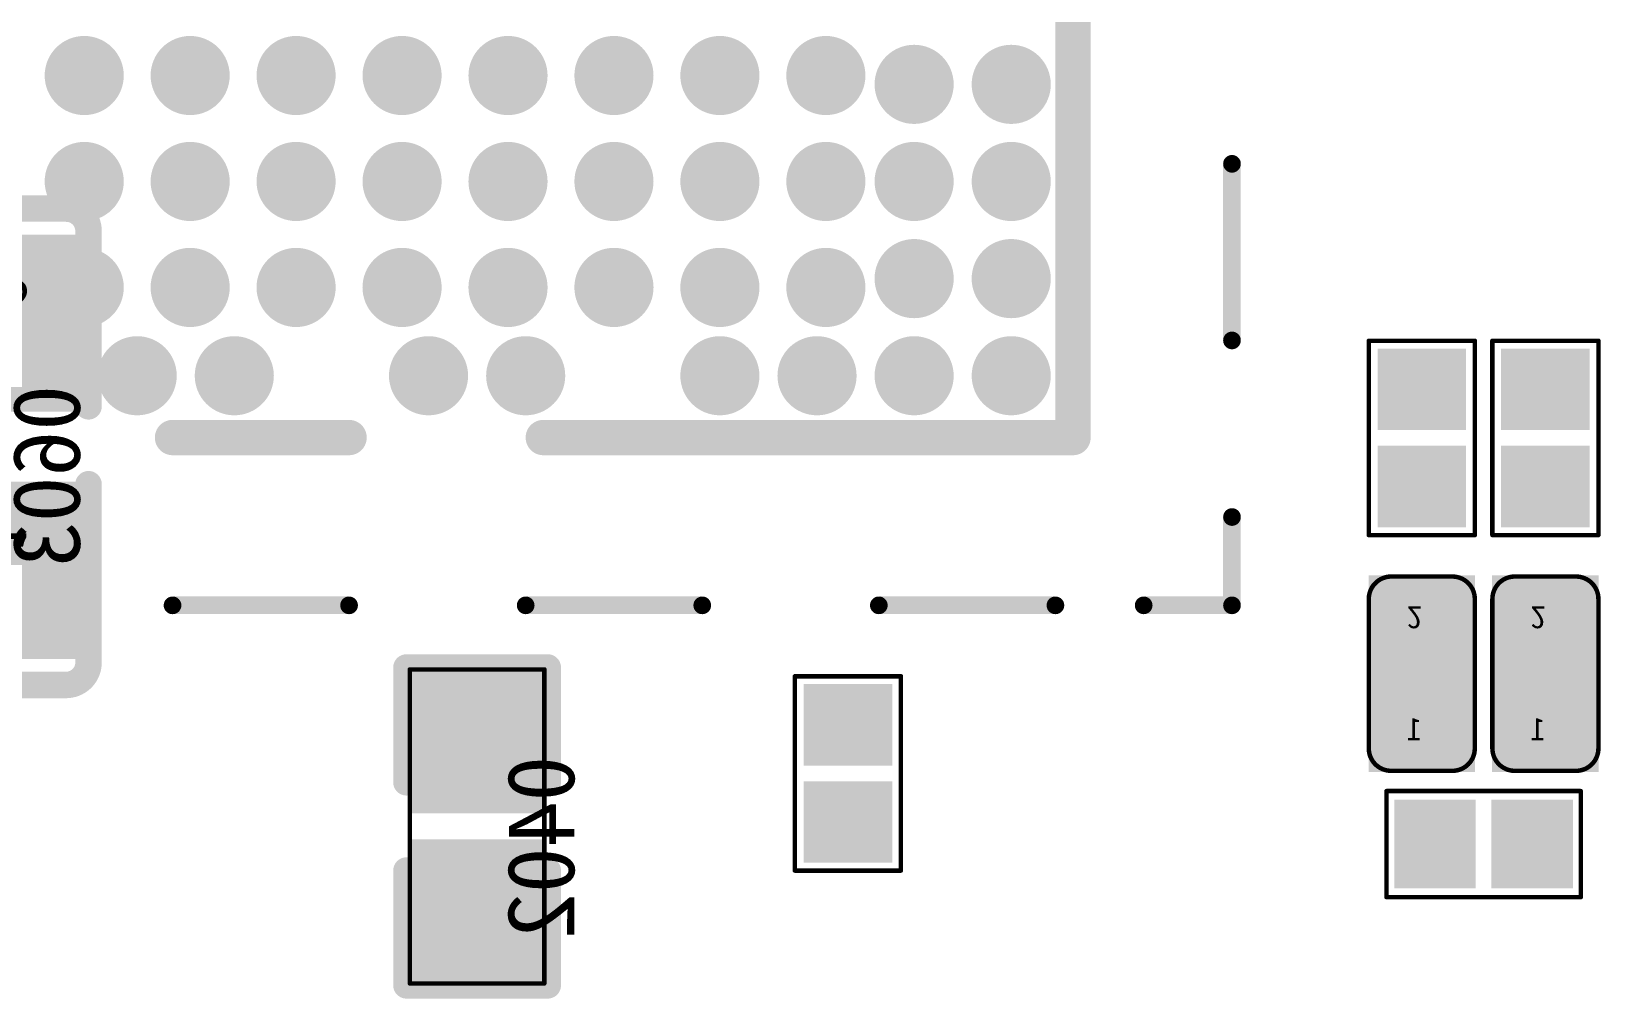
# Model space of a CAD drawing. Header units: millimetres. Extents: x 7.33 to 10.08, y 7.01 to 8.78.
# Drawn here: x 8.4352 to 8.7851, y 7.2894 to 7.5051 of the extents above; entities that cross this region are included whole.
import ezdxf

# ---------------------------------------------------------------- set-up
doc = ezdxf.new("R2010")
doc.units = ezdxf.units.MM
doc.header["$MEASUREMENT"] = 0
for name, color, linetype in [('BottomLayer', 5, 'Continuous'), ('BottomOverlay', 54, 'Continuous'), ('BottomPaste', 16, 'Continuous'), ('BottomSolder', 6, 'Continuous'), ('Mechanical16', 56, 'Continuous'), ('Mechanical20', 56, 'Continuous'), ('Mechanical5', 56, 'Continuous'), ('TopLayer', 1, 'Continuous'), ('TopOverlay', 2, 'Continuous'), ('TopPaste', 8, 'Continuous'), ('TopSolder', 216, 'Continuous')]:
    doc.layers.add(name, color=color, linetype=linetype)

# ---------------------------------------------------------------- blocks, each defined once
blk = doc.blocks.new('R0402_B_90')
at = {"layer": 'BottomLayer'}
for points in [[(-0.0069, 0.01082), (-0.02855, 0.01082), (-0.0069, -0.01082), (-0.02855, -0.01082)], [(0.02855, 0.01082), (0.0069, 0.01082), (0.02855, -0.01082), (0.0069, -0.01082)]]:
    blk.add_solid(points, dxfattribs=at)
at = {"layer": 'BottomOverlay', "const_width": 0.00591}
for points in [[(-0.00984, 0.01575), (-0.03543, 0.01575)], [(-0.03543, -0.01575), (-0.03543, 0.01575)], [(0.03543, 0.01575), (0.00984, 0.01575)], [(0.03543, -0.01575), (0.03543, 0.01575)], [(-0.00984, -0.01575), (-0.03543, -0.01575)], [(0.03543, -0.01575), (0.00984, -0.01575)]]:
    blk.add_lwpolyline(points, dxfattribs=at)
at = {"layer": 'BottomOverlay', "const_width": 0.00295}
for points in [[(-0.03691, 0.01575, 1), (-0.03395, 0.01575, 1)], [(-0.03691, 0.01575, 1), (-0.03395, 0.01575, 1)], [(-0.01132, 0.01575, 1), (-0.00836, 0.01575, 1)], [(0.00836, 0.01575, 1), (0.01132, 0.01575, 1)], [(0.03395, 0.01575, 1), (0.03691, 0.01575, 1)], [(0.03395, 0.01575, 1), (0.03691, 0.01575, 1)], [(-0.03691, -0.01575, 1), (-0.03395, -0.01575, 1)], [(-0.03691, -0.01575, 1), (-0.03395, -0.01575, 1)], [(-0.01132, -0.01575, 1), (-0.00836, -0.01575, 1)], [(0.00836, -0.01575, 1), (0.01132, -0.01575, 1)], [(0.03395, -0.01575, 1), (0.03691, -0.01575, 1)], [(0.03395, -0.01575, 1), (0.03691, -0.01575, 1)]]:
    blk.add_lwpolyline(points, format="xyb", close=True, dxfattribs=at)
at = {"layer": 'BottomPaste'}
for points in [[(-0.0069, 0.01082), (-0.02855, 0.01082), (-0.0069, -0.01082), (-0.02855, -0.01082)], [(0.02855, 0.01082), (0.0069, 0.01082), (0.02855, -0.01082), (0.0069, -0.01082)]]:
    blk.add_solid(points, dxfattribs=at)
at = {"layer": 'BottomSolder'}
for points in [[(-0.0029, 0.01482), (-0.03254, 0.01482), (-0.0029, -0.01482), (-0.03254, -0.01482)], [(0.03254, 0.01482), (0.0029, 0.01482), (0.03254, -0.01482), (0.0029, -0.01482)]]:
    blk.add_solid(points, dxfattribs=at)
at = {"layer": 'Mechanical16'}
for points, const_width in [([(-0.03543, -0.01575), (-0.03543, 0.01575)], 0.00591), ([(-0.00984, 0.01575), (-0.03543, 0.01575)], 0.00591), ([(0.03543, 0.01575), (0.00984, 0.01575)], 0.00591), ([(0.03543, -0.01575), (0.03543, 0.01575)], 0.00591), ([(0.035, 0.015), (-0.035, 0.015)], 0.001), ([(-0.035, -0.015), (-0.035, 0.015)], 0.001), ([(0.035, -0.015), (0.035, 0.015)], 0.001), ([(-0.00984, -0.01575), (-0.03543, -0.01575)], 0.00591), ([(0.03543, -0.01575), (0.00984, -0.01575)], 0.00591), ([(0.035, -0.015), (-0.035, -0.015)], 0.001)]:
    blk.add_lwpolyline(points, dxfattribs=dict(at, const_width=const_width))
for points, const_width in [([(-0.03691, 0.01575, 1), (-0.03395, 0.01575, 1)], 0.00295), ([(-0.03691, 0.01575, 1), (-0.03395, 0.01575, 1)], 0.00295), ([(-0.01132, 0.01575, 1), (-0.00836, 0.01575, 1)], 0.00295), ([(0.00836, 0.01575, 1), (0.01132, 0.01575, 1)], 0.00295), ([(0.03395, 0.01575, 1), (0.03691, 0.01575, 1)], 0.00295), ([(0.03395, 0.01575, 1), (0.03691, 0.01575, 1)], 0.00295), ([(-0.03525, 0.015, 1), (-0.03475, 0.015, 1)], 0.0005), ([(-0.03525, 0.015, 1), (-0.03475, 0.015, 1)], 0.0005), ([(0.03475, 0.015, 1), (0.03525, 0.015, 1)], 0.0005), ([(0.03475, 0.015, 1), (0.03525, 0.015, 1)], 0.0005), ([(-0.03691, -0.01575, 1), (-0.03395, -0.01575, 1)], 0.00295), ([(-0.03691, -0.01575, 1), (-0.03395, -0.01575, 1)], 0.00295), ([(-0.01132, -0.01575, 1), (-0.00836, -0.01575, 1)], 0.00295), ([(0.00836, -0.01575, 1), (0.01132, -0.01575, 1)], 0.00295), ([(0.03395, -0.01575, 1), (0.03691, -0.01575, 1)], 0.00295), ([(0.03395, -0.01575, 1), (0.03691, -0.01575, 1)], 0.00295), ([(-0.03525, -0.015, 1), (-0.03475, -0.015, 1)], 0.0005), ([(-0.03525, -0.015, 1), (-0.03475, -0.015, 1)], 0.0005), ([(0.03475, -0.015, 1), (0.03525, -0.015, 1)], 0.0005), ([(0.03475, -0.015, 1), (0.03525, -0.015, 1)], 0.0005)]:
    blk.add_lwpolyline(points, format="xyb", close=True, dxfattribs=dict(at, const_width=const_width))
blk = doc.blocks.new('R0201_B_154')
at = {"layer": 'BottomLayer'}
for points in [[(-0.01792, -0.00788), (-0.00375, -0.00788), (-0.01792, 0.00787), (-0.00375, 0.00787)], [(0.00374, -0.00788), (0.01791, -0.00788), (0.00374, 0.00787), (0.01791, 0.00787)]]:
    blk.add_solid(points, dxfattribs=at)
at = {"layer": 'BottomOverlay', "const_width": 0.001}
for points in [[(-0.02166, -0.01182), (-0.02166, 0.01182)], [(0.02166, 0.01182), (-0.02166, 0.01182)], [(0.02166, -0.01182), (0.02166, 0.01182)], [(0.02166, -0.01182), (-0.02166, -0.01182)]]:
    blk.add_lwpolyline(points, dxfattribs=at)
at = {"layer": 'BottomOverlay', "const_width": 0.0005}
for points in [[(-0.02191, 0.01182, 1), (-0.02141, 0.01182, 1)], [(-0.02191, 0.01182, 1), (-0.02141, 0.01182, 1)], [(0.02141, 0.01182, 1), (0.02191, 0.01182, 1)], [(0.02141, 0.01182, 1), (0.02191, 0.01182, 1)], [(-0.02191, -0.01182, 1), (-0.02141, -0.01182, 1)], [(-0.02191, -0.01182, 1), (-0.02141, -0.01182, 1)], [(0.02141, -0.01182, 1), (0.02191, -0.01182, 1)], [(0.02141, -0.01182, 1), (0.02191, -0.01182, 1)]]:
    blk.add_lwpolyline(points, format="xyb", close=True, dxfattribs=at)
at = {"layer": 'BottomPaste'}
for points in [[(-0.01792, -0.00788), (-0.00375, -0.00788), (-0.01792, 0.00787), (-0.00375, 0.00787)], [(0.00374, -0.00788), (0.01791, -0.00788), (0.00374, 0.00787), (0.01791, 0.00787)]]:
    blk.add_solid(points, dxfattribs=at)
at = {"layer": 'BottomSolder'}
for points in [[(-0.01992, -0.00988), (-0.00175, -0.00988), (-0.01992, 0.00987), (-0.00175, 0.00987)], [(0.00174, -0.00988), (0.01991, -0.00988), (0.00174, 0.00987), (0.01991, 0.00987)]]:
    blk.add_solid(points, dxfattribs=at)
blk = doc.blocks.new('R0201_B_183')
at = {"layer": 'BottomLayer'}
for points in [[(-0.01792, -0.00788), (-0.00375, -0.00788), (-0.01792, 0.00787), (-0.00375, 0.00787)], [(0.00374, -0.00788), (0.01791, -0.00788), (0.00374, 0.00787), (0.01791, 0.00787)]]:
    blk.add_solid(points, dxfattribs=at)
at = {"layer": 'BottomOverlay', "const_width": 0.001}
for points in [[(-0.02166, 0.01182), (-0.02166, -0.01182)], [(0.02166, 0.01182), (-0.02166, 0.01182)], [(0.02166, 0.01182), (0.02166, -0.01182)], [(0.02166, -0.01182), (-0.02166, -0.01182)]]:
    blk.add_lwpolyline(points, dxfattribs=at)
at = {"layer": 'BottomOverlay', "const_width": 0.0005}
for points in [[(-0.02191, 0.01182, 1), (-0.02141, 0.01182, 1)], [(-0.02191, 0.01182, 1), (-0.02141, 0.01182, 1)], [(0.02141, 0.01182, 1), (0.02191, 0.01182, 1)], [(0.02141, 0.01182, 1), (0.02191, 0.01182, 1)], [(-0.02191, -0.01182, 1), (-0.02141, -0.01182, 1)], [(-0.02191, -0.01182, 1), (-0.02141, -0.01182, 1)], [(0.02141, -0.01182, 1), (0.02191, -0.01182, 1)], [(0.02141, -0.01182, 1), (0.02191, -0.01182, 1)]]:
    blk.add_lwpolyline(points, format="xyb", close=True, dxfattribs=at)
at = {"layer": 'BottomPaste'}
for points in [[(-0.01792, -0.00788), (-0.00375, -0.00788), (-0.01792, 0.00787), (-0.00375, 0.00787)], [(0.00374, -0.00788), (0.01791, -0.00788), (0.00374, 0.00787), (0.01791, 0.00787)]]:
    blk.add_solid(points, dxfattribs=at)
at = {"layer": 'BottomSolder'}
for points in [[(-0.01992, -0.00988), (-0.00175, -0.00988), (-0.01992, 0.00987), (-0.00175, 0.00987)], [(0.00174, -0.00988), (0.01991, -0.00988), (0.00174, 0.00987), (0.01991, 0.00987)]]:
    blk.add_solid(points, dxfattribs=at)
blk = doc.blocks.new('R0201_B_185')
at = {"layer": 'BottomLayer'}
for points in [[(-0.01792, -0.00788), (-0.00375, -0.00788), (-0.01792, 0.00787), (-0.00375, 0.00787)], [(0.00374, -0.00788), (0.01791, -0.00788), (0.00374, 0.00787), (0.01791, 0.00787)]]:
    blk.add_solid(points, dxfattribs=at)
at = {"layer": 'BottomOverlay', "const_width": 0.001}
for points in [[(-0.02166, -0.01182), (-0.02166, 0.01182)], [(0.02166, 0.01182), (-0.02166, 0.01182)], [(0.02166, -0.01182), (0.02166, 0.01182)], [(0.02166, -0.01182), (-0.02166, -0.01182)]]:
    blk.add_lwpolyline(points, dxfattribs=at)
at = {"layer": 'BottomOverlay', "const_width": 0.0005}
for points in [[(-0.02191, 0.01182, 1), (-0.02141, 0.01182, 1)], [(-0.02191, 0.01182, 1), (-0.02141, 0.01182, 1)], [(0.02141, 0.01182, 1), (0.02191, 0.01182, 1)], [(0.02141, 0.01182, 1), (0.02191, 0.01182, 1)], [(-0.02191, -0.01182, 1), (-0.02141, -0.01182, 1)], [(-0.02191, -0.01182, 1), (-0.02141, -0.01182, 1)], [(0.02141, -0.01182, 1), (0.02191, -0.01182, 1)], [(0.02141, -0.01182, 1), (0.02191, -0.01182, 1)]]:
    blk.add_lwpolyline(points, format="xyb", close=True, dxfattribs=at)
at = {"layer": 'BottomPaste'}
for points in [[(-0.01792, -0.00788), (-0.00375, -0.00788), (-0.01792, 0.00787), (-0.00375, 0.00787)], [(0.00374, -0.00788), (0.01791, -0.00788), (0.00374, 0.00787), (0.01791, 0.00787)]]:
    blk.add_solid(points, dxfattribs=at)
at = {"layer": 'BottomSolder'}
for points in [[(-0.01992, -0.00988), (-0.00175, -0.00988), (-0.01992, 0.00987), (-0.00175, 0.00987)], [(0.00174, -0.00988), (0.01991, -0.00988), (0.00174, 0.00987), (0.01991, 0.00987)]]:
    blk.add_solid(points, dxfattribs=at)
blk = doc.blocks.new('R0201_B_186')
at = {"layer": 'BottomLayer'}
for points in [[(-0.01792, -0.00788), (-0.00375, -0.00788), (-0.01792, 0.00787), (-0.00375, 0.00787)], [(0.00374, -0.00788), (0.01791, -0.00788), (0.00374, 0.00787), (0.01791, 0.00787)]]:
    blk.add_solid(points, dxfattribs=at)
at = {"layer": 'BottomOverlay', "const_width": 0.001}
for points in [[(-0.02166, -0.01182), (-0.02166, 0.01182)], [(0.02166, 0.01182), (-0.02166, 0.01182)], [(0.02166, -0.01182), (0.02166, 0.01182)], [(0.02166, -0.01182), (-0.02166, -0.01182)]]:
    blk.add_lwpolyline(points, dxfattribs=at)
at = {"layer": 'BottomOverlay', "const_width": 0.0005}
for points in [[(-0.02191, 0.01182, 1), (-0.02141, 0.01182, 1)], [(-0.02191, 0.01182, 1), (-0.02141, 0.01182, 1)], [(0.02141, 0.01182, 1), (0.02191, 0.01182, 1)], [(0.02141, 0.01182, 1), (0.02191, 0.01182, 1)], [(-0.02191, -0.01182, 1), (-0.02141, -0.01182, 1)], [(-0.02191, -0.01182, 1), (-0.02141, -0.01182, 1)], [(0.02141, -0.01182, 1), (0.02191, -0.01182, 1)], [(0.02141, -0.01182, 1), (0.02191, -0.01182, 1)]]:
    blk.add_lwpolyline(points, format="xyb", close=True, dxfattribs=at)
at = {"layer": 'BottomPaste'}
for points in [[(-0.01792, -0.00788), (-0.00375, -0.00788), (-0.01792, 0.00787), (-0.00375, 0.00787)], [(0.00374, -0.00788), (0.01791, -0.00788), (0.00374, 0.00787), (0.01791, 0.00787)]]:
    blk.add_solid(points, dxfattribs=at)
at = {"layer": 'BottomSolder'}
for points in [[(-0.01992, -0.00988), (-0.00175, -0.00988), (-0.01992, 0.00987), (-0.00175, 0.00987)], [(0.00174, -0.00988), (0.01991, -0.00988), (0.00174, 0.00987), (0.01991, 0.00987)]]:
    blk.add_solid(points, dxfattribs=at)
blk = doc.blocks.new('C0201_B_503')
at = {"layer": 'BottomLayer'}
for points in [[(-0.01792, -0.00788), (-0.00375, -0.00788), (-0.01792, 0.00787), (-0.00375, 0.00787)], [(0.00374, -0.00788), (0.01791, -0.00788), (0.00374, 0.00787), (0.01791, 0.00787)]]:
    blk.add_solid(points, dxfattribs=at)
at = {"layer": 'BottomOverlay', "const_width": 0.001}
for points in [[(-0.02166, 0.00681, -0.414249), (-0.01666, 0.01182)], [(0.01665, 0.01182, -0.414214), (0.02166, 0.00681)], [(-0.01666, -0.01182, -0.414178), (-0.02166, -0.00681)], [(0.02166, -0.00681, -0.414132), (0.01665, -0.01182)]]:
    blk.add_lwpolyline(points, format="xyb", dxfattribs=at)
for points in [[(0.01665, 0.01182), (-0.01666, 0.01182)], [(-0.02166, -0.00681), (-0.02166, 0.00681)], [(0.02166, -0.00681), (0.02166, 0.00681)], [(0.01665, -0.01182), (-0.01666, -0.01182)]]:
    blk.add_lwpolyline(points, dxfattribs=at)
at = {"layer": 'BottomOverlay', "const_width": 0.0005}
for points in [[(-0.01691, 0.01182, 1), (-0.01641, 0.01182, 1)], [(-0.01691, 0.01182, 1), (-0.01641, 0.01182, 1)], [(0.0164, 0.01182, 1), (0.0169, 0.01182, 1)], [(0.0164, 0.01182, 1), (0.0169, 0.01182, 1)], [(-0.02191, 0.00681, 1), (-0.02141, 0.00681, 1)], [(-0.02191, 0.00681, 1), (-0.02141, 0.00681, 1)], [(0.02141, 0.00681, 1), (0.02191, 0.00681, 1)], [(0.02141, 0.00681, 1), (0.02191, 0.00681, 1)], [(-0.02191, -0.00681, 1), (-0.02141, -0.00681, 1)], [(-0.02191, -0.00681, 1), (-0.02141, -0.00681, 1)], [(0.02141, -0.00681, 1), (0.02191, -0.00681, 1)], [(0.02141, -0.00681, 1), (0.02191, -0.00681, 1)], [(-0.01691, -0.01182, 1), (-0.01641, -0.01182, 1)], [(-0.01691, -0.01182, 1), (-0.01641, -0.01182, 1)], [(0.0164, -0.01182, 1), (0.0169, -0.01182, 1)], [(0.0164, -0.01182, 1), (0.0169, -0.01182, 1)]]:
    blk.add_lwpolyline(points, format="xyb", close=True, dxfattribs=at)
at = {"layer": 'BottomPaste'}
for points in [[(-0.01792, -0.00788), (-0.00375, -0.00788), (-0.01792, 0.00787), (-0.00375, 0.00787)], [(0.00374, -0.00788), (0.01791, -0.00788), (0.00374, 0.00787), (0.01791, 0.00787)]]:
    blk.add_solid(points, dxfattribs=at)
at = {"layer": 'BottomSolder'}
for points in [[(-0.02192, -0.01188), (0.00025, -0.01188), (-0.02192, 0.01187), (0.00025, 0.01187)], [(-0.00026, -0.01188), (0.02191, -0.01188), (-0.00026, 0.01187), (0.02191, 0.01187)]]:
    blk.add_solid(points, dxfattribs=at)
at = {"layer": 'Mechanical20', "text_generation_flag": 2}
for s, rotation, p in [('1', -90, (-0.01484, 0)), ('2', 90, (0.015, 0.00333))]:
    blk.add_text(s, height=0.005, rotation=rotation, dxfattribs=at).set_placement(p)
blk = doc.blocks.new('C0201_B_504')
at = {"layer": 'BottomLayer'}
for points in [[(-0.01792, -0.00788), (-0.00375, -0.00788), (-0.01792, 0.00787), (-0.00375, 0.00787)], [(0.00374, -0.00788), (0.01791, -0.00788), (0.00374, 0.00787), (0.01791, 0.00787)]]:
    blk.add_solid(points, dxfattribs=at)
at = {"layer": 'BottomOverlay', "const_width": 0.001}
for points in [[(-0.02166, 0.00681, -0.414249), (-0.01666, 0.01182)], [(0.01665, 0.01182, -0.414214), (0.02166, 0.00681)], [(-0.01666, -0.01182, -0.414178), (-0.02166, -0.00681)], [(0.02166, -0.00681, -0.414132), (0.01665, -0.01182)]]:
    blk.add_lwpolyline(points, format="xyb", dxfattribs=at)
for points in [[(0.01665, 0.01182), (-0.01666, 0.01182)], [(-0.02166, -0.00681), (-0.02166, 0.00681)], [(0.02166, -0.00681), (0.02166, 0.00681)], [(0.01665, -0.01182), (-0.01666, -0.01182)]]:
    blk.add_lwpolyline(points, dxfattribs=at)
at = {"layer": 'BottomOverlay', "const_width": 0.0005}
for points in [[(-0.01691, 0.01182, 1), (-0.01641, 0.01182, 1)], [(-0.01691, 0.01182, 1), (-0.01641, 0.01182, 1)], [(0.0164, 0.01182, 1), (0.0169, 0.01182, 1)], [(0.0164, 0.01182, 1), (0.0169, 0.01182, 1)], [(-0.02191, 0.00681, 1), (-0.02141, 0.00681, 1)], [(-0.02191, 0.00681, 1), (-0.02141, 0.00681, 1)], [(0.02141, 0.00681, 1), (0.02191, 0.00681, 1)], [(0.02141, 0.00681, 1), (0.02191, 0.00681, 1)], [(-0.02191, -0.00681, 1), (-0.02141, -0.00681, 1)], [(-0.02191, -0.00681, 1), (-0.02141, -0.00681, 1)], [(0.02141, -0.00681, 1), (0.02191, -0.00681, 1)], [(0.02141, -0.00681, 1), (0.02191, -0.00681, 1)], [(-0.01691, -0.01182, 1), (-0.01641, -0.01182, 1)], [(-0.01691, -0.01182, 1), (-0.01641, -0.01182, 1)], [(0.0164, -0.01182, 1), (0.0169, -0.01182, 1)], [(0.0164, -0.01182, 1), (0.0169, -0.01182, 1)]]:
    blk.add_lwpolyline(points, format="xyb", close=True, dxfattribs=at)
at = {"layer": 'BottomPaste'}
for points in [[(-0.01792, -0.00788), (-0.00375, -0.00788), (-0.01792, 0.00787), (-0.00375, 0.00787)], [(0.00374, -0.00788), (0.01791, -0.00788), (0.00374, 0.00787), (0.01791, 0.00787)]]:
    blk.add_solid(points, dxfattribs=at)
at = {"layer": 'BottomSolder'}
for points in [[(-0.02192, -0.01188), (0.00025, -0.01188), (-0.02192, 0.01187), (0.00025, 0.01187)], [(-0.00026, -0.01188), (0.02191, -0.01188), (-0.00026, 0.01187), (0.02191, 0.01187)]]:
    blk.add_solid(points, dxfattribs=at)
at = {"layer": 'Mechanical20', "text_generation_flag": 2}
for s, rotation, p in [('1', -90, (-0.01484, 0)), ('2', 90, (0.015, 0.00333))]:
    blk.add_text(s, height=0.005, rotation=rotation, dxfattribs=at).set_placement(p)
blk = doc.blocks.new('C0603_B_527')
at = {"layer": 'BottomLayer'}
for points in [[(-0.01181, 0.01771), (-0.04331, 0.01771), (-0.01181, -0.01771), (-0.04331, -0.01771)], [(0.04331, 0.01771), (0.01181, 0.01771), (0.04331, -0.01771), (0.01181, -0.01771)]]:
    blk.add_solid(points, dxfattribs=at)
at = {"layer": 'BottomOverlay', "const_width": 0.00591}
for points in [[(-0.0531, 0.0186, -0.414214), (-0.0481, 0.0236)], [(0.0481, 0.0236, -0.414214), (0.0531, 0.0186)], [(-0.0481, -0.0236, -0.414214), (-0.0531, -0.0186)], [(0.0531, -0.0186, -0.414214), (0.0481, -0.0236)]]:
    blk.add_lwpolyline(points, format="xyb", dxfattribs=at)
for points in [[(-0.00836, 0.0236), (-0.0481, 0.0236)], [(0.0481, 0.0236), (0.00902, 0.0236)], [(-0.0531, -0.0186), (-0.0531, 0.0186)], [(0.0531, -0.0186), (0.0531, 0.0186)], [(-0.00836, -0.0236), (-0.0481, -0.0236)], [(0.0481, -0.0236), (0.00902, -0.0236)]]:
    blk.add_lwpolyline(points, dxfattribs=at)
at = {"layer": 'BottomOverlay', "const_width": 0.00296}
for points in [[(-0.04958, 0.0236, 1), (-0.04662, 0.0236, 1)], [(-0.04958, 0.0236, 1), (-0.04662, 0.0236, 1)], [(-0.00984, 0.0236, 1), (-0.00688, 0.0236, 1)], [(0.00754, 0.0236, 1), (0.0105, 0.0236, 1)], [(0.04662, 0.0236, 1), (0.04958, 0.0236, 1)], [(0.04662, 0.0236, 1), (0.04958, 0.0236, 1)], [(-0.05458, 0.0186, 1), (-0.05162, 0.0186, 1)], [(-0.05458, 0.0186, 1), (-0.05162, 0.0186, 1)], [(0.05162, 0.0186, 1), (0.05458, 0.0186, 1)], [(0.05162, 0.0186, 1), (0.05458, 0.0186, 1)], [(-0.05458, -0.0186, 1), (-0.05162, -0.0186, 1)], [(-0.05458, -0.0186, 1), (-0.05162, -0.0186, 1)], [(0.05162, -0.0186, 1), (0.05458, -0.0186, 1)], [(0.05162, -0.0186, 1), (0.05458, -0.0186, 1)], [(-0.04958, -0.0236, 1), (-0.04662, -0.0236, 1)], [(-0.04958, -0.0236, 1), (-0.04662, -0.0236, 1)], [(-0.00984, -0.0236, 1), (-0.00688, -0.0236, 1)], [(0.00754, -0.0236, 1), (0.0105, -0.0236, 1)], [(0.04662, -0.0236, 1), (0.04958, -0.0236, 1)], [(0.04662, -0.0236, 1), (0.04958, -0.0236, 1)]]:
    blk.add_lwpolyline(points, format="xyb", close=True, dxfattribs=at)
at = {"layer": 'BottomPaste'}
for points in [[(-0.01181, 0.01771), (-0.04331, 0.01771), (-0.01181, -0.01771), (-0.04331, -0.01771)], [(0.04331, 0.01771), (0.01181, 0.01771), (0.04331, -0.01771), (0.01181, -0.01771)]]:
    blk.add_solid(points, dxfattribs=at)
at = {"layer": 'BottomSolder'}
for points in [[(-0.00781, 0.02171), (-0.04731, 0.02171), (-0.00781, -0.02171), (-0.04731, -0.02171)], [(0.04731, 0.02171), (0.00781, 0.02171), (0.04731, -0.02171), (0.00781, -0.02171)]]:
    blk.add_solid(points, dxfattribs=at)
at = {"layer": 'Mechanical16', "const_width": 0.00591}
for points in [[(-0.0531, 0.0186, -0.414214), (-0.0481, 0.0236)], [(0.0481, 0.0236, -0.414214), (0.0531, 0.0186)], [(-0.0481, -0.0236, -0.414214), (-0.0531, -0.0186)], [(0.0531, -0.0186, -0.414214), (0.0481, -0.0236)]]:
    blk.add_lwpolyline(points, format="xyb", dxfattribs=at)
for points in [[(-0.00836, 0.0236), (-0.0481, 0.0236)], [(0.0481, 0.0236), (0.00902, 0.0236)], [(-0.0531, -0.0186), (-0.0531, 0.0186)], [(0.0531, -0.0186), (0.0531, 0.0186)], [(-0.00836, -0.0236), (-0.0481, -0.0236)], [(0.0481, -0.0236), (0.00902, -0.0236)]]:
    blk.add_lwpolyline(points, dxfattribs=at)
at = {"layer": 'Mechanical16', "const_width": 0.00296}
for points in [[(-0.04958, 0.0236, 1), (-0.04662, 0.0236, 1)], [(-0.04958, 0.0236, 1), (-0.04662, 0.0236, 1)], [(-0.00984, 0.0236, 1), (-0.00688, 0.0236, 1)], [(0.00754, 0.0236, 1), (0.0105, 0.0236, 1)], [(0.04662, 0.0236, 1), (0.04958, 0.0236, 1)], [(0.04662, 0.0236, 1), (0.04958, 0.0236, 1)], [(-0.05458, 0.0186, 1), (-0.05162, 0.0186, 1)], [(-0.05458, 0.0186, 1), (-0.05162, 0.0186, 1)], [(0.05162, 0.0186, 1), (0.05458, 0.0186, 1)], [(0.05162, 0.0186, 1), (0.05458, 0.0186, 1)], [(-0.05458, -0.0186, 1), (-0.05162, -0.0186, 1)], [(-0.05458, -0.0186, 1), (-0.05162, -0.0186, 1)], [(0.05162, -0.0186, 1), (0.05458, -0.0186, 1)], [(0.05162, -0.0186, 1), (0.05458, -0.0186, 1)], [(-0.04958, -0.0236, 1), (-0.04662, -0.0236, 1)], [(-0.04958, -0.0236, 1), (-0.04662, -0.0236, 1)], [(-0.00984, -0.0236, 1), (-0.00688, -0.0236, 1)], [(0.00754, -0.0236, 1), (0.0105, -0.0236, 1)], [(0.04662, -0.0236, 1), (0.04958, -0.0236, 1)], [(0.04662, -0.0236, 1), (0.04958, -0.0236, 1)]]:
    blk.add_lwpolyline(points, format="xyb", close=True, dxfattribs=at)
at = {"layer": 'Mechanical20', "text_generation_flag": 2}
for s, p in [('1', (-0.02356, 0)), ('2', (0.03156, 0))]:
    blk.add_text(s, height=0.01, rotation=-180, dxfattribs=at).set_placement(p)
blk = doc.blocks.new('BGA698_16R1X17R2X1R18_569')
at = {"layer": 'Mechanical16'}
for points, const_width in [([(-0.35433, -0.17716), (-0.35433, -0.1378)], 0.00394), ([(-0.31693, -0.17716), (-0.31693, -0.1378)], 0.00787), ([(-0.35433, -0.25591), (-0.35433, -0.21654)], 0.00394), ([(-0.31693, -0.33858), (-0.31693, -0.22047)], 0.00787), ([(-0.35433, -0.33465), (-0.35433, -0.29528)], 0.00394), ([(-0.19882, -0.33858), (-0.31693, -0.33858)], 0.00787), ([(-0.35433, -0.37402), (-0.35433, -0.35433)], 0.00394), ([(-0.33465, -0.37402), (-0.35433, -0.37402)], 0.00394), ([(-0.25591, -0.37402), (-0.29528, -0.37402)], 0.00394)]:
    blk.add_lwpolyline(points, dxfattribs=dict(at, const_width=const_width))
for points, const_width in [([(-0.35532, -0.1378, 1), (-0.35335, -0.1378, 1)], 0.00197), ([(-0.3189, -0.1378, 1), (-0.31496, -0.1378, 1)], 0.00394), ([(-0.3189, -0.17716, 1), (-0.31496, -0.17716, 1)], 0.00394), ([(-0.35532, -0.17716, 1), (-0.35335, -0.17716, 1)], 0.00197), ([(-0.35532, -0.21654, 1), (-0.35335, -0.21654, 1)], 0.00197), ([(-0.3189, -0.22047, 1), (-0.31496, -0.22047, 1)], 0.00394), ([(-0.35532, -0.25591, 1), (-0.35335, -0.25591, 1)], 0.00197), ([(-0.35532, -0.29528, 1), (-0.35335, -0.29528, 1)], 0.00197), ([(-0.35532, -0.33465, 1), (-0.35335, -0.33465, 1)], 0.00197), ([(-0.3189, -0.33858, 1), (-0.31496, -0.33858, 1)], 0.00394), ([(-0.3189, -0.33858, 1), (-0.31496, -0.33858, 1)], 0.00394), ([(-0.35532, -0.35433, 1), (-0.35335, -0.35433, 1)], 0.00197), ([(-0.35532, -0.37402, 1), (-0.35335, -0.37402, 1)], 0.00197), ([(-0.35532, -0.37402, 1), (-0.35335, -0.37402, 1)], 0.00197), ([(-0.33563, -0.37402, 1), (-0.33366, -0.37402, 1)], 0.00197), ([(-0.29626, -0.37402, 1), (-0.29429, -0.37402, 1)], 0.00197), ([(-0.25689, -0.37402, 1), (-0.25492, -0.37402, 1)], 0.00197)]:
    blk.add_lwpolyline(points, format="xyb", close=True, dxfattribs=dict(at, const_width=const_width))
at = {"layer": 'TopLayer', "const_width": 0.00482}
for points in [[(-0.28588, -0.11811, 1), (-0.28105, -0.11811, 1)], [(-0.26225, -0.11811, 1), (-0.25743, -0.11811, 1)], [(-0.23863, -0.11811, 1), (-0.23381, -0.11811, 1)], [(-0.30556, -0.12992, 1), (-0.30074, -0.12992, 1)], [(-0.28588, -0.14173, 1), (-0.28105, -0.14173, 1)], [(-0.26225, -0.14173, 1), (-0.25743, -0.14173, 1)], [(-0.23863, -0.14173, 1), (-0.23381, -0.14173, 1)], [(-0.30556, -0.15157, 1), (-0.30074, -0.15157, 1)], [(-0.28588, -0.16535, 1), (-0.28105, -0.16535, 1)], [(-0.26225, -0.16535, 1), (-0.25743, -0.16535, 1)], [(-0.23863, -0.16535, 1), (-0.23381, -0.16535, 1)], [(-0.28588, -0.18898, 1), (-0.28105, -0.18898, 1)], [(-0.26225, -0.18898, 1), (-0.25743, -0.18898, 1)], [(-0.23863, -0.18898, 1), (-0.23381, -0.18898, 1)], [(-0.30556, -0.19488, 1), (-0.30074, -0.19488, 1)], [(-0.28588, -0.2126, 1), (-0.28105, -0.2126, 1)], [(-0.26225, -0.2126, 1), (-0.25743, -0.2126, 1)], [(-0.23863, -0.2126, 1), (-0.23381, -0.2126, 1)], [(-0.30556, -0.21654, 1), (-0.30074, -0.21654, 1)], [(-0.28588, -0.23622, 1), (-0.28105, -0.23622, 1)], [(-0.26225, -0.23622, 1), (-0.25743, -0.23622, 1)], [(-0.23863, -0.23622, 1), (-0.23381, -0.23622, 1)], [(-0.30556, -0.25984, 1), (-0.30074, -0.25984, 1)], [(-0.28588, -0.25984, 1), (-0.28105, -0.25984, 1)], [(-0.26225, -0.25984, 1), (-0.25743, -0.25984, 1)], [(-0.23863, -0.25984, 1), (-0.23381, -0.25984, 1)], [(-0.30556, -0.2815, 1), (-0.30074, -0.2815, 1)], [(-0.28588, -0.28347, 1), (-0.28105, -0.28347, 1)], [(-0.26225, -0.28347, 1), (-0.25743, -0.28347, 1)], [(-0.23863, -0.28347, 1), (-0.23381, -0.28347, 1)], [(-0.30556, -0.30315, 1), (-0.30074, -0.30315, 1)], [(-0.28391, -0.30315, 1), (-0.27908, -0.30315, 1)], [(-0.26225, -0.30315, 1), (-0.25743, -0.30315, 1)], [(-0.2406, -0.30315, 1), (-0.23578, -0.30315, 1)], [(-0.30556, -0.3248, 1), (-0.30074, -0.3248, 1)], [(-0.28391, -0.3248, 1), (-0.27908, -0.3248, 1)], [(-0.26225, -0.3248, 1), (-0.25743, -0.3248, 1)], [(-0.2406, -0.3248, 1), (-0.23578, -0.3248, 1)]]:
    blk.add_lwpolyline(points, format="xyb", close=True, dxfattribs=at)
at = {"layer": 'TopOverlay', "const_width": 0.00787}
for points in [[(-0.31693, -0.17716), (-0.31693, -0.1378)], [(-0.31693, -0.33858), (-0.31693, -0.22047)], [(-0.19882, -0.33858), (-0.31693, -0.33858)]]:
    blk.add_lwpolyline(points, dxfattribs=at)
at = {"layer": 'TopOverlay', "const_width": 0.00394}
for points in [[(-0.3189, -0.1378, 1), (-0.31496, -0.1378, 1)], [(-0.3189, -0.17716, 1), (-0.31496, -0.17716, 1)], [(-0.3189, -0.22047, 1), (-0.31496, -0.22047, 1)], [(-0.3189, -0.33858, 1), (-0.31496, -0.33858, 1)], [(-0.3189, -0.33858, 1), (-0.31496, -0.33858, 1)]]:
    blk.add_lwpolyline(points, format="xyb", close=True, dxfattribs=at)
at = {"layer": 'TopPaste', "const_width": 0.00482}
for points in [[(-0.28588, -0.11811, 1), (-0.28105, -0.11811, 1)], [(-0.26225, -0.11811, 1), (-0.25743, -0.11811, 1)], [(-0.23863, -0.11811, 1), (-0.23381, -0.11811, 1)], [(-0.30556, -0.12992, 1), (-0.30074, -0.12992, 1)], [(-0.28588, -0.14173, 1), (-0.28105, -0.14173, 1)], [(-0.26225, -0.14173, 1), (-0.25743, -0.14173, 1)], [(-0.23863, -0.14173, 1), (-0.23381, -0.14173, 1)], [(-0.30556, -0.15157, 1), (-0.30074, -0.15157, 1)], [(-0.28588, -0.16535, 1), (-0.28105, -0.16535, 1)], [(-0.26225, -0.16535, 1), (-0.25743, -0.16535, 1)], [(-0.23863, -0.16535, 1), (-0.23381, -0.16535, 1)], [(-0.28588, -0.18898, 1), (-0.28105, -0.18898, 1)], [(-0.26225, -0.18898, 1), (-0.25743, -0.18898, 1)], [(-0.23863, -0.18898, 1), (-0.23381, -0.18898, 1)], [(-0.30556, -0.19488, 1), (-0.30074, -0.19488, 1)], [(-0.28588, -0.2126, 1), (-0.28105, -0.2126, 1)], [(-0.26225, -0.2126, 1), (-0.25743, -0.2126, 1)], [(-0.23863, -0.2126, 1), (-0.23381, -0.2126, 1)], [(-0.30556, -0.21654, 1), (-0.30074, -0.21654, 1)], [(-0.28588, -0.23622, 1), (-0.28105, -0.23622, 1)], [(-0.26225, -0.23622, 1), (-0.25743, -0.23622, 1)], [(-0.23863, -0.23622, 1), (-0.23381, -0.23622, 1)], [(-0.30556, -0.25984, 1), (-0.30074, -0.25984, 1)], [(-0.28588, -0.25984, 1), (-0.28105, -0.25984, 1)], [(-0.26225, -0.25984, 1), (-0.25743, -0.25984, 1)], [(-0.23863, -0.25984, 1), (-0.23381, -0.25984, 1)], [(-0.30556, -0.2815, 1), (-0.30074, -0.2815, 1)], [(-0.28588, -0.28347, 1), (-0.28105, -0.28347, 1)], [(-0.26225, -0.28347, 1), (-0.25743, -0.28347, 1)], [(-0.23863, -0.28347, 1), (-0.23381, -0.28347, 1)], [(-0.30556, -0.30315, 1), (-0.30074, -0.30315, 1)], [(-0.28391, -0.30315, 1), (-0.27908, -0.30315, 1)], [(-0.26225, -0.30315, 1), (-0.25743, -0.30315, 1)], [(-0.2406, -0.30315, 1), (-0.23578, -0.30315, 1)], [(-0.30556, -0.3248, 1), (-0.30074, -0.3248, 1)], [(-0.28391, -0.3248, 1), (-0.27908, -0.3248, 1)], [(-0.26225, -0.3248, 1), (-0.25743, -0.3248, 1)], [(-0.2406, -0.3248, 1), (-0.23578, -0.3248, 1)]]:
    blk.add_lwpolyline(points, format="xyb", close=True, dxfattribs=at)
at = {"layer": 'TopSolder', "const_width": 0.00882}
for points in [[(-0.28788, -0.11811, 1), (-0.27905, -0.11811, 1)], [(-0.26425, -0.11811, 1), (-0.25543, -0.11811, 1)], [(-0.24063, -0.11811, 1), (-0.23181, -0.11811, 1)], [(-0.30756, -0.12992, 1), (-0.29874, -0.12992, 1)], [(-0.28788, -0.14173, 1), (-0.27905, -0.14173, 1)], [(-0.26425, -0.14173, 1), (-0.25543, -0.14173, 1)], [(-0.24063, -0.14173, 1), (-0.23181, -0.14173, 1)], [(-0.30756, -0.15157, 1), (-0.29874, -0.15157, 1)], [(-0.28788, -0.16535, 1), (-0.27905, -0.16535, 1)], [(-0.26425, -0.16535, 1), (-0.25543, -0.16535, 1)], [(-0.24063, -0.16535, 1), (-0.23181, -0.16535, 1)], [(-0.28788, -0.18898, 1), (-0.27905, -0.18898, 1)], [(-0.26425, -0.18898, 1), (-0.25543, -0.18898, 1)], [(-0.24063, -0.18898, 1), (-0.23181, -0.18898, 1)], [(-0.30756, -0.19488, 1), (-0.29874, -0.19488, 1)], [(-0.28788, -0.2126, 1), (-0.27905, -0.2126, 1)], [(-0.26425, -0.2126, 1), (-0.25543, -0.2126, 1)], [(-0.24063, -0.2126, 1), (-0.23181, -0.2126, 1)], [(-0.30756, -0.21654, 1), (-0.29874, -0.21654, 1)], [(-0.28788, -0.23622, 1), (-0.27905, -0.23622, 1)], [(-0.26425, -0.23622, 1), (-0.25543, -0.23622, 1)], [(-0.24063, -0.23622, 1), (-0.23181, -0.23622, 1)], [(-0.30756, -0.25984, 1), (-0.29874, -0.25984, 1)], [(-0.28788, -0.25984, 1), (-0.27905, -0.25984, 1)], [(-0.26425, -0.25984, 1), (-0.25543, -0.25984, 1)], [(-0.24063, -0.25984, 1), (-0.23181, -0.25984, 1)], [(-0.30756, -0.2815, 1), (-0.29874, -0.2815, 1)], [(-0.28788, -0.28347, 1), (-0.27905, -0.28347, 1)], [(-0.26425, -0.28347, 1), (-0.25543, -0.28347, 1)], [(-0.24063, -0.28347, 1), (-0.23181, -0.28347, 1)], [(-0.30756, -0.30315, 1), (-0.29874, -0.30315, 1)], [(-0.28591, -0.30315, 1), (-0.27708, -0.30315, 1)], [(-0.26425, -0.30315, 1), (-0.25543, -0.30315, 1)], [(-0.2426, -0.30315, 1), (-0.23378, -0.30315, 1)], [(-0.30756, -0.3248, 1), (-0.29874, -0.3248, 1)], [(-0.28591, -0.3248, 1), (-0.27708, -0.3248, 1)], [(-0.26425, -0.3248, 1), (-0.25543, -0.3248, 1)], [(-0.2426, -0.3248, 1), (-0.23378, -0.3248, 1)]]:
    blk.add_lwpolyline(points, format="xyb", close=True, dxfattribs=at)

msp = doc.modelspace()

# ---------------------------------------------------------------- block references
for name, p, rotation in [('BGA698_16R1X17R2X1R18_569', (8.3289, 7.73145), 90), ('C0603_B_527', (8.42437, 7.41247), 90), ('R0201_B_186', (8.74524, 7.41444), 90), ('R0201_B_185', (8.7728, 7.41444), 90), ('C0201_B_503', (8.74524, 7.36188), 90), ('C0201_B_504', (8.7728, 7.36188), 90), ('R0402_B_90', (8.53461, 7.32783), 90), ('R0201_B_154', (8.61728, 7.33964), 90), ('R0201_B_183', (8.75902, 7.32389), 180)]:
    msp.add_blockref(name, p, dxfattribs=dict(rotation=rotation))

# ---------------------------------------------------------------- texts
at = {"layer": 'Mechanical5', "text_generation_flag": 2}
for s, p in [('0603', (8.44602, 7.42625)), ('0402', (8.55626, 7.34357))]:
    msp.add_text(s, height=0.015, rotation=90, dxfattribs=at).set_placement(p)

doc.saveas('drawing.dxf')
